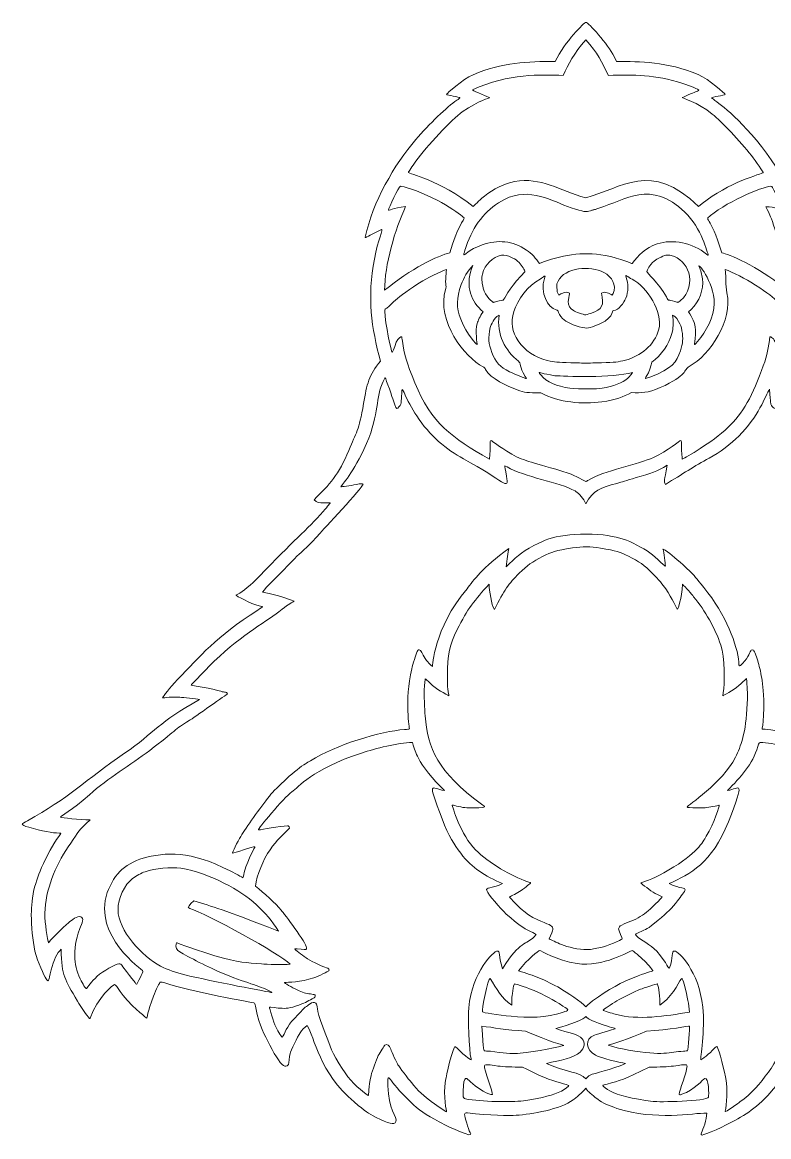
# Model space of a CAD drawing. Header units: inches. Extents: x -38.8 to 53.1, y -11.6 to 14.8.
# Drawn here: x 29.23 to 36.41, y -11.57 to -0.86 of the extents above; entities that cross this region are included whole.
import ezdxf

# ---------------------------------------------------------------- set-up
doc = ezdxf.new("R2010")
doc.units = ezdxf.units.IN
doc.header["$MEASUREMENT"] = 0
doc.layers.add('Sloth', color=7, linetype='Continuous', lineweight=0)

msp = doc.modelspace()

# ---------------------------------------------------------------- linework, layer by layer
at = {"layer": 'Sloth'}
for points, knots in [([(40.013, -8.531), (39.586, -8.297), (39.491, -8.163), (39.098, -7.894), (38.786, -7.681), (38.778, -7.605), (38.392, -7.385), (38.363, -7.369), (38.362, -7.368), (38.372, -7.366), (38.386, -7.362), (38.459, -7.354), (38.535, -7.348), (38.675, -7.337), (38.72, -7.36), (38.72, -7.354), (38.72, -7.351), (38.653, -7.26), (38.609, -7.215), (38.364, -6.96), (38.274, -6.841), (37.948, -6.608), (37.742, -6.46), (37.737, -6.479), (37.787, -6.468), (37.87, -6.451), (38.013, -6.37), (38.013, -6.364), (38.013, -6.362), (38.007, -6.359), (38.001, -6.357), (37.914, -6.326), (37.761, -6.156), (37.676, -6.066), (37.603, -5.99), (37.303, -5.699), (37.256, -5.65), (37.194, -5.584), (37.106, -5.484), (37.106, -5.478), (37.106, -5.477), (37.132, -5.477), (37.162, -5.477), (37.215, -5.478), (37.219, -5.477), (37.234, -5.47), (37.303, -5.437), (37.193, -5.425), (37.049, -5.205), (36.948, -5.05), (36.939, -4.99), (36.895, -4.897), (36.729, -4.546), (36.834, -4.362), (36.623, -4.114), (36.623, -4.114), (36.654, -3.998), (36.654, -3.998), (36.722, -3.745), (36.735, -3.439), (36.688, -3.168), (36.674, -3.089), (36.645, -2.975), (36.607, -2.852), (36.604, -2.84), (36.741, -2.913), (36.752, -2.92), (36.774, -2.933), (36.77, -2.935), (36.761, -2.887), (36.725, -2.695), (36.563, -2.317), (36.288, -1.99), (36.037, -1.691), (35.858, -1.591), (35.858, -1.582), (35.858, -1.576), (35.982, -1.559), (35.988, -1.55), (35.99, -1.547), (35.836, -1.404), (35.728, -1.359), (35.427, -1.233), (35.168, -1.235), (34.944, -1.232), (34.944, -1.232), (34.92, -1.185), (34.92, -1.185), (34.862, -1.069), (34.672, -0.857), (34.648, -0.857), (34.636, -0.857), (34.445, -1.042), (34.353, -1.233), (34.093, -1.233), (33.841, -1.243), (33.565, -1.361), (33.461, -1.405), (33.31, -1.543), (33.31, -1.549), (33.31, -1.558), (33.438, -1.576), (33.438, -1.582), (33.438, -1.584), (33.425, -1.595), (33.408, -1.606), (33.315, -1.668), (33.141, -1.835), (33.013, -1.985), (32.805, -2.228), (32.6, -2.582), (32.528, -2.924), (32.527, -2.928), (32.535, -2.925), (32.558, -2.913), (32.603, -2.888), (32.672, -2.856), (32.684, -2.849), (32.702, -2.84), (32.651, -2.947), (32.615, -3.135), (32.544, -3.501), (32.588, -3.796), (32.673, -4.114), (32.562, -4.249), (32.543, -4.336), (32.511, -4.523), (32.466, -4.791), (32.441, -4.798), (32.369, -4.973), (32.274, -5.206), (32.184, -5.303), (32.036, -5.447), (32.065, -5.479), (32.081, -5.478), (32.136, -5.477), (32.165, -5.477), (32.19, -5.477), (32.19, -5.478), (32.19, -5.482), (32.17, -5.505), (32.123, -5.56), (31.968, -5.737), (31.83, -5.846), (31.51, -6.183), (31.428, -6.269), (31.35, -6.333), (31.301, -6.355), (31.291, -6.359), (31.283, -6.364), (31.283, -6.364), (31.283, -6.37), (31.427, -6.45), (31.506, -6.468), (31.525, -6.472), (31.54, -6.476), (31.539, -6.477), (31.539, -6.477), (31.519, -6.492), (31.494, -6.508), (31.087, -6.773), (30.942, -6.948), (30.723, -7.177), (30.644, -7.259), (30.588, -7.336), (30.579, -7.352), (30.573, -7.361), (30.632, -7.339), (30.744, -7.347), (30.774, -7.349), (30.901, -7.359), (30.935, -7.369), (30.534, -7.589), (30.511, -7.681), (30.213, -7.885), (29.834, -8.144), (29.671, -8.322), (29.279, -8.534), (29.252, -8.549), (29.23, -8.562), (29.23, -8.565), (29.23, -8.575), (29.248, -8.585), (29.292, -8.597), (29.421, -8.634), (29.522, -8.653), (29.583, -8.653), (29.63, -8.653), (29.574, -8.655), (29.455, -8.898), (29.386, -9.037), (29.384, -9.068), (29.347, -9.173), (29.338, -9.199), (29.319, -9.341), (29.317, -9.402), (29.314, -9.492), (29.325, -9.644), (29.343, -9.746), (29.362, -9.853), (29.42, -9.984), (29.45, -10.039), (29.474, -10.082), (29.48, -10.097), (29.499, -10.005), (29.519, -9.909), (29.554, -9.822), (29.586, -9.787), (29.586, -9.787), (29.602, -9.768), (29.602, -9.768), (29.61, -10.04), (29.636, -10.05), (29.762, -10.27), (29.795, -10.327), (29.828, -10.376), (29.865, -10.423), (29.877, -10.437), (29.88, -10.439), (29.882, -10.434), (29.951, -10.233), (30.106, -10.11), (30.117, -10.11), (30.146, -10.11), (30.151, -10.2), (30.36, -10.377), (30.396, -10.408), (30.423, -10.433), (30.426, -10.433), (30.432, -10.433), (30.431, -10.376), (30.492, -10.222), (30.516, -10.16), (30.551, -10.087), (30.557, -10.086), (30.571, -10.084), (30.577, -10.086), (30.601, -10.094), (30.833, -10.178), (31.455, -10.281), (31.464, -10.289), (31.465, -10.291), (31.47, -10.31), (31.474, -10.333), (31.512, -10.524), (31.556, -10.581), (31.611, -10.694), (31.667, -10.807), (31.725, -10.89), (31.754, -10.895), (31.769, -10.898), (31.784, -10.89), (31.789, -10.878), (31.794, -10.864), (31.798, -10.805), (31.805, -10.774), (31.81, -10.75), (31.879, -10.607), (31.901, -10.573), (31.917, -10.549), (31.94, -10.524), (31.97, -10.503), (32.037, -10.613), (32.088, -10.962), (32.421, -11.239), (32.536, -11.335), (32.547, -11.343), (32.633, -11.388), (32.751, -11.449), (32.807, -11.461), (32.822, -11.428), (32.841, -11.389), (32.746, -11.306), (32.745, -11.082), (32.744, -10.926), (32.737, -11.028), (32.962, -11.238), (33.043, -11.315), (33.107, -11.359), (33.239, -11.43), (33.261, -11.442), (33.522, -11.573), (33.539, -11.552), (33.543, -11.548), (33.542, -11.544), (33.535, -11.531), (33.519, -11.498), (33.483, -11.381), (33.483, -11.36), (33.483, -11.346), (33.49, -11.342), (33.511, -11.344), (33.72, -11.368), (33.914, -11.371), (33.98, -11.367), (34.126, -11.357), (34.406, -11.308), (34.526, -11.219), (34.549, -11.202), (34.62, -11.145), (34.648, -11.107), (34.655, -11.116), (34.666, -11.128), (34.666, -11.13), (34.666, -11.133), (34.74, -11.196), (34.766, -11.216), (34.806, -11.246), (34.868, -11.274), (34.948, -11.3), (35.325, -11.42), (35.678, -11.345), (35.811, -11.345), (35.81, -11.407), (35.776, -11.504), (35.761, -11.534), (35.753, -11.55), (35.755, -11.557), (35.767, -11.557), (35.789, -11.557), (35.996, -11.465), (36.08, -11.418), (36.236, -11.331), (36.339, -11.26), (36.513, -11.042), (36.535, -11.014), (36.545, -11.004), (36.548, -11.007), (36.553, -11.012), (36.554, -11.103), (36.55, -11.144), (36.529, -11.338), (36.448, -11.403), (36.481, -11.436), (36.511, -11.466), (36.61, -11.414), (36.648, -11.395), (36.731, -11.354), (36.773, -11.325), (36.865, -11.249), (36.996, -11.139), (37.05, -11.075), (37.138, -10.928), (37.193, -10.837), (37.216, -10.788), (37.252, -10.686), (37.301, -10.551), (37.323, -10.501), (37.331, -10.505), (37.388, -10.539), (37.429, -10.633), (37.461, -10.7), (37.491, -10.762), (37.494, -10.772), (37.501, -10.836), (37.505, -10.87), (37.507, -10.878), (37.513, -10.885), (37.53, -10.903), (37.552, -10.898), (37.577, -10.871), (37.606, -10.839), (37.645, -10.775), (37.686, -10.693), (37.769, -10.528), (37.792, -10.493), (37.831, -10.288), (37.878, -10.278), (38.379, -10.184), (38.556, -10.138), (38.723, -10.094), (38.729, -10.067), (38.748, -10.097), (38.76, -10.116), (38.802, -10.213), (38.821, -10.263), (38.876, -10.415), (38.862, -10.433), (38.87, -10.433), (38.873, -10.433), (39.05, -10.292), (39.14, -10.158), (39.155, -10.134), (39.171, -10.114), (39.174, -10.112), (39.182, -10.107), (39.189, -10.112), (39.225, -10.145), (39.385, -10.291), (39.412, -10.446), (39.42, -10.437), (39.456, -10.393), (39.487, -10.349), (39.514, -10.305), (39.658, -10.062), (39.693, -10.024), (39.693, -9.768), (39.693, -9.768), (39.709, -9.785), (39.709, -9.785), (39.743, -9.821), (39.777, -9.907), (39.798, -10.008), (39.81, -10.067), (39.812, -10.064), (39.825, -10.077), (39.88, -9.978), (39.933, -9.859), (39.951, -9.761), (39.978, -9.613), (39.987, -9.409), (39.972, -9.302), (39.963, -9.244), (39.958, -9.193), (39.951, -9.175), (39.941, -9.148), (39.908, -9.045), (39.885, -8.99), (39.803, -8.791), (39.696, -8.662), (39.696, -8.655), (39.696, -8.655), (39.714, -8.653), (39.735, -8.652), (39.801, -8.648), (39.884, -8.631), (39.991, -8.601), (40.054, -8.583), (40.059, -8.581), (40.065, -8.57), (40.069, -8.562), (40.069, -8.562), (40.013, -8.531)], [0, 0, 0, 0, 1, 1, 1, 2, 2, 2, 3, 3, 3, 4, 4, 4, 5, 5, 5, 6, 6, 6, 7, 7, 7, 8, 8, 8, 9, 9, 9, 10, 10, 10, 11, 11, 11, 12, 12, 12, 13, 13, 13, 14, 14, 14, 15, 15, 15, 16, 16, 16, 17, 17, 17, 18, 18, 18, 19, 19, 19, 20, 20, 20, 21, 21, 21, 22, 22, 22, 23, 23, 23, 24, 24, 24, 25, 25, 25, 26, 26, 26, 27, 27, 27, 28, 28, 28, 29, 29, 29, 30, 30, 30, 31, 31, 31, 32, 32, 32, 33, 33, 33, 34, 34, 34, 35, 35, 35, 36, 36, 36, 37, 37, 37, 38, 38, 38, 39, 39, 39, 40, 40, 40, 41, 41, 41, 42, 42, 42, 43, 43, 43, 44, 44, 44, 45, 45, 45, 46, 46, 46, 47, 47, 47, 48, 48, 48, 49, 49, 49, 50, 50, 50, 51, 51, 51, 52, 52, 52, 53, 53, 53, 54, 54, 54, 55, 55, 55, 56, 56, 56, 57, 57, 57, 58, 58, 58, 59, 59, 59, 60, 60, 60, 61, 61, 61, 62, 62, 62, 63, 63, 63, 64, 64, 64, 65, 65, 65, 66, 66, 66, 67, 67, 67, 68, 68, 68, 69, 69, 69, 70, 70, 70, 71, 71, 71, 72, 72, 72, 73, 73, 73, 74, 74, 74, 75, 75, 75, 76, 76, 76, 77, 77, 77, 78, 78, 78, 79, 79, 79, 80, 80, 80, 81, 81, 81, 82, 82, 82, 83, 83, 83, 84, 84, 84, 85, 85, 85, 86, 86, 86, 87, 87, 87, 88, 88, 88, 89, 89, 89, 90, 90, 90, 91, 91, 91, 92, 92, 92, 93, 93, 93, 94, 94, 94, 95, 95, 95, 96, 96, 96, 97, 97, 97, 98, 98, 98, 99, 99, 99, 100, 100, 100, 101, 101, 101, 102, 102, 102, 103, 103, 103, 104, 104, 104, 105, 105, 105, 106, 106, 106, 107, 107, 107, 108, 108, 108, 109, 109, 109, 110, 110, 110, 111, 111, 111, 112, 112, 112, 113, 113, 113, 114, 114, 114, 115, 115, 115, 116, 116, 116, 117, 117, 117, 118, 118, 118, 119, 119, 119, 120, 120, 120, 121, 121, 121, 122, 122, 122, 123, 123, 123, 124, 124, 124, 125, 125, 125, 126, 126, 126, 127, 127, 127, 128, 128, 128, 129, 129, 129, 130, 130, 130, 131, 131, 131, 132, 132, 132, 133, 133, 133, 134, 134, 134, 135, 135, 135, 136, 136, 136, 137, 137, 137, 138, 138, 138, 139, 139, 139, 140, 140, 140, 141, 141, 141, 142, 142, 142, 143, 143, 143, 144, 144, 144, 144]), ([(33.014, -2.193), (33.117, -2.049), (33.361, -1.789), (33.46, -1.719), (33.626, -1.602), (33.727, -1.586), (33.722, -1.581), (33.715, -1.574), (33.58, -1.524), (33.558, -1.507), (33.909, -1.342), (34.215, -1.363), (34.431, -1.367), (34.483, -1.263), (34.53, -1.153), (34.649, -1.025), (34.761, -1.151), (34.802, -1.238), (34.865, -1.367), (35.114, -1.363), (35.308, -1.355), (35.58, -1.444), (35.657, -1.469), (35.736, -1.502), (35.736, -1.51), (35.736, -1.512), (35.713, -1.523), (35.696, -1.528), (35.689, -1.53), (35.576, -1.579), (35.574, -1.581), (35.571, -1.583), (35.721, -1.624), (35.864, -1.739), (35.954, -1.812), (36.132, -2.001), (36.24, -2.137), (36.286, -2.195), (36.358, -2.3), (36.354, -2.303), (36.343, -2.312), (36.014, -2.399), (35.768, -2.599), (35.768, -2.599), (35.732, -2.629), (35.732, -2.629), (35.276, -2.176), (34.991, -2.457), (34.647, -2.544), (34.388, -2.474), (34.225, -2.342), (33.961, -2.388), (33.873, -2.404), (33.756, -2.46), (33.673, -2.527), (33.643, -2.551), (33.592, -2.602), (33.565, -2.629), (33.249, -2.371), (32.938, -2.314), (32.942, -2.299), (32.943, -2.295), (32.978, -2.244), (33.014, -2.193)], [0, 0, 0, 0, 1, 1, 1, 2, 2, 2, 3, 3, 3, 4, 4, 4, 5, 5, 5, 6, 6, 6, 7, 7, 7, 8, 8, 8, 9, 9, 9, 10, 10, 10, 11, 11, 11, 12, 12, 12, 13, 13, 13, 14, 14, 14, 15, 15, 15, 16, 16, 16, 17, 17, 17, 18, 18, 18, 19, 19, 19, 20, 20, 20, 21, 21, 21, 21]), ([(32.75, -2.66), (32.75, -2.649), (32.851, -2.433), (32.865, -2.433), (32.88, -2.433), (32.919, -2.443), (32.963, -2.458), (33.268, -2.562), (33.48, -2.732), (33.48, -2.741), (33.48, -2.751), (33.411, -2.828), (33.341, -3.074), (33.232, -3.097), (32.96, -3.228), (32.713, -3.434), (32.713, -3.195), (32.814, -2.843), (32.916, -2.629), (32.788, -2.639), (32.75, -2.674), (32.75, -2.66)], [0, 0, 0, 0, 1, 1, 1, 2, 2, 2, 3, 3, 3, 4, 4, 4, 5, 5, 5, 6, 6, 6, 7, 7, 7, 7]), ([(35.809, -3.086), (35.676, -2.977), (35.482, -2.937), (35.334, -2.988), (35.219, -3.027), (35.154, -3.095), (35.094, -3.176), (35.092, -3.179), (34.994, -3.128), (34.833, -3.098), (34.614, -3.058), (34.405, -3.095), (34.203, -3.176), (34.17, -3.131), (34.128, -3.08), (34.079, -3.047), (33.943, -2.956), (33.803, -2.945), (33.651, -2.997), (33.519, -3.042), (33.477, -3.103), (33.474, -3.093), (33.472, -3.089), (33.494, -3.019), (33.512, -2.974), (33.586, -2.782), (33.707, -2.639), (33.866, -2.56), (34.116, -2.434), (34.323, -2.58), (34.508, -2.64), (34.63, -2.68), (34.65, -2.683), (34.693, -2.668), (34.732, -2.656), (34.711, -2.666), (34.775, -2.645), (35.028, -2.563), (35.273, -2.369), (35.599, -2.681), (35.762, -2.837), (35.817, -3.073), (35.826, -3.096), (35.827, -3.099), (35.819, -3.094), (35.809, -3.086)], [0, 0, 0, 0, 1, 1, 1, 2, 2, 2, 3, 3, 3, 4, 4, 4, 5, 5, 5, 6, 6, 6, 7, 7, 7, 8, 8, 8, 9, 9, 9, 10, 10, 10, 11, 11, 11, 12, 12, 12, 13, 13, 13, 14, 14, 14, 15, 15, 15, 15]), ([(36.437, -2.434), (36.442, -2.436), (36.557, -2.657), (36.545, -2.662), (36.536, -2.665), (36.462, -2.63), (36.38, -2.63), (36.421, -2.713), (36.417, -2.701), (36.454, -2.808), (36.518, -2.997), (36.561, -3.144), (36.578, -3.343), (36.582, -3.385), (36.583, -3.405), (36.581, -3.432), (36.377, -3.25), (36.042, -3.087), (35.971, -3.078), (35.963, -3.076), (35.955, -3.074), (35.955, -3.072), (35.845, -2.692), (35.78, -2.771), (35.847, -2.715), (36.026, -2.568), (36.396, -2.418), (36.437, -2.434)], [0, 0, 0, 0, 1, 1, 1, 2, 2, 2, 3, 3, 3, 4, 4, 4, 5, 5, 5, 6, 6, 6, 7, 7, 7, 8, 8, 8, 9, 9, 9, 9]), ([(33.662, -3.412), (33.647, -3.347), (33.645, -3.317), (33.655, -3.278), (33.678, -3.185), (33.751, -3.113), (33.838, -3.097), (33.868, -3.091), (33.891, -3.097), (33.94, -3.121), (33.976, -3.138), (33.984, -3.144), (34.006, -3.166), (34.035, -3.195), (34.064, -3.243), (34.061, -3.255), (34.06, -3.259), (34.043, -3.278), (34.023, -3.298), (33.905, -3.421), (33.865, -3.521), (33.855, -3.527), (33.848, -3.532), (33.831, -3.527), (33.79, -3.541), (33.776, -3.546), (33.763, -3.55), (33.761, -3.55), (33.752, -3.55), (33.681, -3.492), (33.662, -3.412)], [0, 0, 0, 0, 1, 1, 1, 2, 2, 2, 3, 3, 3, 4, 4, 4, 5, 5, 5, 6, 6, 6, 7, 7, 7, 8, 8, 8, 9, 9, 9, 10, 10, 10, 10]), ([(35.56, -3.533), (35.549, -3.542), (35.537, -3.55), (35.534, -3.55), (35.531, -3.549), (35.518, -3.546), (35.505, -3.541), (35.434, -3.516), (35.451, -3.549), (35.423, -3.498), (35.342, -3.35), (35.236, -3.272), (35.236, -3.252), (35.236, -3.237), (35.266, -3.19), (35.291, -3.165), (35.31, -3.147), (35.322, -3.138), (35.35, -3.124), (35.412, -3.093), (35.431, -3.089), (35.47, -3.1), (35.551, -3.12), (35.613, -3.182), (35.639, -3.267), (35.663, -3.345), (35.638, -3.468), (35.56, -3.533)], [0, 0, 0, 0, 1, 1, 1, 2, 2, 2, 3, 3, 3, 4, 4, 4, 5, 5, 5, 6, 6, 6, 7, 7, 7, 8, 8, 8, 9, 9, 9, 9]), ([(33.563, -3.195), (33.488, -3.365), (33.532, -3.52), (33.638, -3.62), (33.638, -3.62), (33.66, -3.64), (33.66, -3.64), (33.63, -3.686), (33.613, -3.724), (33.604, -3.752), (33.583, -3.823), (33.605, -3.952), (33.602, -3.955), (33.601, -3.957), (33.505, -3.863), (33.445, -3.712), (33.401, -3.601), (33.403, -3.509), (33.451, -3.377), (33.473, -3.317), (33.512, -3.245), (33.563, -3.195)], [0, 0, 0, 0, 1, 1, 1, 2, 2, 2, 3, 3, 3, 4, 4, 4, 5, 5, 5, 6, 6, 6, 7, 7, 7, 7]), ([(34.693, -3.656), (34.671, -3.664), (34.648, -3.67), (34.643, -3.67), (34.631, -3.669), (34.547, -3.64), (34.529, -3.629), (34.497, -3.61), (34.48, -3.579), (34.48, -3.541), (34.48, -3.526), (34.487, -3.482), (34.491, -3.467), (34.494, -3.459), (34.48, -3.453), (34.458, -3.453), (34.432, -3.453), (34.421, -3.464), (34.389, -3.479), (34.388, -3.48), (34.384, -3.472), (34.379, -3.462), (34.37, -3.442), (34.371, -3.426), (34.369, -3.373), (34.369, -3.373), (34.381, -3.347), (34.381, -3.347), (34.448, -3.212), (34.69, -3.195), (34.823, -3.263), (34.899, -3.303), (34.947, -3.382), (34.91, -3.465), (34.91, -3.465), (34.903, -3.48), (34.903, -3.48), (34.871, -3.463), (34.841, -3.441), (34.798, -3.46), (34.823, -3.578), (34.815, -3.616), (34.693, -3.656)], [0, 0, 0, 0, 1, 1, 1, 2, 2, 2, 3, 3, 3, 4, 4, 4, 5, 5, 5, 6, 6, 6, 7, 7, 7, 8, 8, 8, 9, 9, 9, 10, 10, 10, 11, 11, 11, 12, 12, 12, 13, 13, 13, 14, 14, 14, 14]), ([(35.702, -3.814), (35.698, -3.742), (35.673, -3.697), (35.637, -3.641), (35.637, -3.641), (35.661, -3.618), (35.661, -3.618), (35.742, -3.538), (35.782, -3.431), (35.77, -3.322), (35.766, -3.286), (35.752, -3.234), (35.739, -3.209), (35.709, -3.149), (35.883, -3.343), (35.883, -3.562), (35.883, -3.688), (35.805, -3.829), (35.722, -3.926), (35.665, -3.992), (35.709, -3.949), (35.702, -3.814)], [0, 0, 0, 0, 1, 1, 1, 2, 2, 2, 3, 3, 3, 4, 4, 4, 5, 5, 5, 6, 6, 6, 7, 7, 7, 7]), ([(35.559, -4.877), (35.554, -4.877), (35.437, -4.978), (35.298, -5.042), (35.166, -5.102), (34.811, -5.173), (34.674, -5.258), (34.661, -5.267), (34.649, -5.273), (34.648, -5.273), (34.646, -5.273), (34.546, -5.213), (34.48, -5.192), (34.126, -5.08), (34.069, -5.084), (33.936, -5.009), (33.663, -4.855), (33.749, -4.802), (33.721, -5.057), (33.363, -4.856), (33.161, -4.707), (33.005, -4.325), (32.925, -4.128), (32.899, -4.043), (32.885, -3.923), (32.882, -3.901), (32.879, -3.881), (32.878, -3.88), (32.875, -3.877), (32.841, -3.892), (32.826, -3.933), (32.803, -3.996), (32.788, -4.033), (32.786, -4.031), (32.779, -4.024), (32.717, -3.755), (32.716, -3.632), (32.716, -3.614), (32.717, -3.613), (32.728, -3.608), (32.764, -3.593), (32.812, -3.503), (33.081, -3.344), (33.154, -3.302), (33.303, -3.229), (33.308, -3.234), (33.31, -3.235), (33.294, -3.356), (33.303, -3.388), (33.306, -3.399), (33.305, -3.406), (33.301, -3.418), (33.207, -3.736), (33.487, -4.08), (33.66, -4.169), (33.674, -4.175), (33.678, -4.18), (33.685, -4.196), (33.725, -4.282), (33.9, -4.357), (33.987, -4.39), (34.066, -4.42), (34.083, -4.418), (34.215, -4.419), (34.394, -4.515), (34.615, -4.53), (34.803, -4.506), (34.94, -4.489), (35.004, -4.46), (35.088, -4.417), (35.19, -4.421), (35.238, -4.423), (35.363, -4.369), (35.635, -4.251), (35.587, -4.196), (35.641, -4.166), (35.847, -4.053), (36.062, -3.725), (36.005, -3.458), (35.987, -3.379), (36, -3.3), (35.99, -3.252), (35.989, -3.242), (35.988, -3.234), (35.988, -3.234), (35.994, -3.228), (36.158, -3.31), (36.236, -3.356), (36.491, -3.509), (36.517, -3.585), (36.581, -3.613), (36.567, -3.846), (36.514, -4.037), (36.508, -4.029), (36.498, -4.015), (36.472, -3.924), (36.452, -3.901), (36.443, -3.89), (36.427, -3.88), (36.42, -3.88), (36.419, -3.88), (36.416, -3.896), (36.413, -3.916), (36.401, -4.018), (36.385, -4.08), (36.339, -4.205), (36.234, -4.488), (36.137, -4.647), (35.987, -4.778), (35.812, -4.931), (35.581, -5.057), (35.575, -5.057), (35.573, -5.057), (35.569, -4.971), (35.569, -4.938), (35.57, -4.901), (35.566, -4.877), (35.559, -4.877)], [0, 0, 0, 0, 1, 1, 1, 2, 2, 2, 3, 3, 3, 4, 4, 4, 5, 5, 5, 6, 6, 6, 7, 7, 7, 8, 8, 8, 9, 9, 9, 10, 10, 10, 11, 11, 11, 12, 12, 12, 13, 13, 13, 14, 14, 14, 15, 15, 15, 16, 16, 16, 17, 17, 17, 18, 18, 18, 19, 19, 19, 20, 20, 20, 21, 21, 21, 22, 22, 22, 23, 23, 23, 24, 24, 24, 25, 25, 25, 26, 26, 26, 27, 27, 27, 28, 28, 28, 29, 29, 29, 30, 30, 30, 31, 31, 31, 32, 32, 32, 33, 33, 33, 34, 34, 34, 35, 35, 35, 36, 36, 36, 37, 37, 37, 38, 38, 38, 39, 39, 39, 39]), ([(35.03, -4.105), (34.957, -4.124), (34.929, -4.127), (34.8, -4.13), (34.706, -4.132), (34.663, -4.134), (34.644, -4.135), (34.635, -4.134), (34.601, -4.132), (34.504, -4.13), (34.373, -4.127), (34.354, -4.125), (34.278, -4.108), (34.165, -4.082), (34.057, -4.011), (33.998, -3.921), (33.937, -3.831), (33.925, -3.746), (33.957, -3.639), (33.989, -3.53), (34.097, -3.382), (34.208, -3.326), (34.245, -3.307), (34.267, -3.275), (34.251, -3.319), (34.204, -3.455), (34.284, -3.602), (34.362, -3.623), (34.38, -3.628), (34.38, -3.629), (34.386, -3.646), (34.395, -3.671), (34.418, -3.701), (34.441, -3.719), (34.474, -3.743), (34.573, -3.792), (34.638, -3.796), (34.67, -3.797), (34.673, -3.797), (34.713, -3.784), (34.933, -3.712), (34.891, -3.627), (34.916, -3.627), (34.963, -3.627), (35.016, -3.552), (35.033, -3.51), (35.058, -3.452), (35.059, -3.364), (35.036, -3.311), (35.019, -3.27), (35.052, -3.307), (35.093, -3.328), (35.237, -3.401), (35.392, -3.643), (35.35, -3.809), (35.312, -3.961), (35.169, -4.07), (35.03, -4.105)], [0, 0, 0, 0, 1, 1, 1, 2, 2, 2, 3, 3, 3, 4, 4, 4, 5, 5, 5, 6, 6, 6, 7, 7, 7, 8, 8, 8, 9, 9, 9, 10, 10, 10, 11, 11, 11, 12, 12, 12, 13, 13, 13, 14, 14, 14, 15, 15, 15, 16, 16, 16, 17, 17, 17, 18, 18, 18, 19, 19, 19, 19]), ([(33.73, -3.792), (33.734, -3.769), (33.774, -3.693), (33.804, -3.678), (33.804, -3.678), (33.814, -3.673), (33.814, -3.673), (33.788, -3.856), (33.876, -4.017), (34.001, -4.116), (34.023, -4.133), (34.008, -4.166), (34.066, -4.262), (34.074, -4.273), (34.078, -4.283), (34.077, -4.283), (34.064, -4.282), (33.978, -4.247), (33.916, -4.217), (33.822, -4.172), (33.779, -4.125), (33.745, -4.032), (33.712, -3.944), (33.709, -3.894), (33.73, -3.792)], [0, 0, 0, 0, 1, 1, 1, 2, 2, 2, 3, 3, 3, 4, 4, 4, 5, 5, 5, 6, 6, 6, 7, 7, 7, 8, 8, 8, 8]), ([(35.278, -4.152), (35.278, -4.152), (35.284, -4.126), (35.284, -4.126), (35.284, -4.126), (35.314, -4.1), (35.314, -4.1), (35.405, -4.023), (35.467, -3.907), (35.484, -3.814), (35.487, -3.793), (35.491, -3.727), (35.483, -3.673), (35.496, -3.68), (35.514, -3.688), (35.541, -3.734), (35.562, -3.77), (35.565, -3.778), (35.573, -3.824), (35.586, -3.894), (35.582, -3.944), (35.558, -4.015), (35.521, -4.128), (35.48, -4.185), (35.273, -4.265), (35.167, -4.306), (35.25, -4.274), (35.278, -4.152)], [0, 0, 0, 0, 1, 1, 1, 2, 2, 2, 3, 3, 3, 4, 4, 4, 5, 5, 5, 6, 6, 6, 7, 7, 7, 8, 8, 8, 9, 9, 9, 9]), ([(39.728, -8.962), (39.87, -9.252), (39.869, -9.457), (39.816, -9.707), (39.77, -9.652), (39.662, -9.547), (39.634, -9.525), (39.552, -9.457), (39.515, -9.441), (39.493, -9.465), (39.457, -9.503), (39.574, -9.62), (39.562, -9.856), (39.553, -10.018), (39.457, -10.15), (39.453, -10.15), (39.446, -10.149), (39.404, -10.071), (39.311, -10.003), (39.245, -9.954), (39.163, -9.91), (39.137, -9.91), (39.122, -9.91), (39.116, -9.915), (39.093, -9.947), (38.991, -10.084), (38.984, -10.089), (38.967, -10.108), (38.913, -9.998), (38.905, -9.983), (38.91, -9.978), (38.919, -9.97), (39.102, -9.838), (39.214, -9.63), (39.247, -9.569), (39.275, -9.469), (39.279, -9.405), (39.282, -9.332), (39.261, -9.239), (39.222, -9.162), (39.152, -9.022), (39.055, -8.912), (38.781, -8.867), (38.676, -8.849), (38.58, -8.85), (38.476, -8.87), (38.208, -8.922), (37.953, -9.085), (37.946, -9.081), (37.945, -9.081), (37.943, -9.075), (37.942, -9.068), (37.912, -8.913), (37.824, -8.791), (37.831, -8.784), (37.837, -8.778), (38.043, -8.847), (38.045, -8.847), (38.052, -8.847), (37.991, -8.723), (37.959, -8.673), (37.894, -8.57), (37.782, -8.413), (37.691, -8.298), (37.64, -8.233), (37.521, -8.12), (37.426, -8.046), (37.189, -7.86), (36.868, -7.75), (36.576, -7.686), (36.399, -7.648), (36.348, -7.657), (36.344, -7.652), (36.343, -7.651), (36.383, -7.457), (36.343, -7.185), (36.335, -7.129), (36.319, -7.057), (36.306, -7.013), (36.295, -6.974), (36.267, -6.9), (36.262, -6.894), (36.258, -6.889), (36.242, -6.889), (36.237, -6.894), (36.229, -6.904), (36.216, -6.959), (36.155, -7.021), (36.121, -7.056), (36.122, -7.056), (36.119, -7.008), (36.108, -6.854), (35.998, -6.55), (35.783, -6.293), (35.7, -6.193), (35.711, -6.193), (35.617, -6.105), (35.526, -6.02), (35.47, -5.974), (35.41, -5.933), (35.39, -5.92), (35.389, -5.92), (35.391, -5.927), (35.397, -5.953), (35.413, -6.062), (35.413, -6.082), (35.413, -6.092), (35.411, -6.09), (35.367, -6.047), (35.298, -5.978), (35.238, -5.935), (35.14, -5.884), (35.04, -5.832), (34.982, -5.813), (34.857, -5.792), (34.753, -5.774), (34.553, -5.774), (34.451, -5.79), (34.32, -5.81), (34.258, -5.83), (34.15, -5.888), (34.019, -5.957), (33.969, -6.007), (33.882, -6.093), (33.888, -6.025), (33.901, -5.95), (33.907, -5.918), (33.648, -6.102), (33.571, -6.224), (33.506, -6.303), (33.18, -6.693), (33.178, -7.05), (33.173, -7.05), (33.169, -7.05), (33.113, -6.991), (33.103, -6.975), (33.074, -6.932), (33.065, -6.892), (33.047, -6.89), (33.037, -6.889), (33.036, -6.89), (33.028, -6.907), (33.012, -6.944), (32.987, -7.023), (32.975, -7.074), (32.902, -7.387), (32.954, -7.65), (32.952, -7.652), (32.951, -7.653), (32.93, -7.655), (32.905, -7.657), (32.681, -7.674), (32.243, -7.804), (32, -7.957), (31.986, -7.966), (31.965, -7.979), (31.953, -7.986), (31.866, -8.039), (31.673, -8.212), (31.606, -8.297), (31.516, -8.411), (31.382, -8.6), (31.33, -8.685), (31.301, -8.733), (31.246, -8.847), (31.252, -8.847), (31.257, -8.847), (31.459, -8.778), (31.465, -8.784), (31.472, -8.791), (31.402, -8.883), (31.364, -9.032), (31.358, -9.059), (31.352, -9.082), (31.351, -9.083), (31.351, -9.083), (31.328, -9.071), (31.301, -9.056), (30.902, -8.834), (30.657, -8.83), (30.426, -8.885), (30.338, -8.905), (30.25, -8.949), (30.186, -9.004), (30.136, -9.047), (30.074, -9.146), (30.047, -9.225), (29.904, -9.644), (30.389, -9.971), (30.39, -9.981), (30.39, -9.985), (30.334, -10.103), (30.331, -10.107), (30.327, -10.11), (30.3, -10.075), (30.198, -9.938), (30.178, -9.912), (30.175, -9.91), (30.157, -9.91), (30.128, -9.91), (30.003, -9.983), (29.951, -10.03), (29.892, -10.084), (29.86, -10.132), (29.846, -10.148), (29.841, -10.153), (29.809, -10.103), (29.786, -10.054), (29.75, -9.977), (29.735, -9.916), (29.735, -9.83), (29.735, -9.717), (29.745, -9.671), (29.804, -9.516), (29.815, -9.487), (29.815, -9.479), (29.803, -9.466), (29.776, -9.435), (29.721, -9.479), (29.688, -9.504), (29.657, -9.528), (29.539, -9.638), (29.481, -9.707), (29.461, -9.605), (29.441, -9.495), (29.449, -9.381), (29.465, -9.156), (29.564, -8.933), (29.695, -8.75), (29.772, -8.641), (29.768, -8.627), (29.881, -8.527), (29.787, -8.526), (29.604, -8.505), (29.597, -8.499), (29.594, -8.495), (29.704, -8.435), (29.875, -8.284), (30.058, -8.122), (30.266, -7.999), (30.455, -7.858), (30.704, -7.671), (30.698, -7.652), (30.833, -7.572), (30.877, -7.547), (31.203, -7.314), (31.203, -7.313), (31.203, -7.307), (31.185, -7.297), (31.174, -7.297), (31.145, -7.297), (31.137, -7.28), (30.958, -7.25), (30.861, -7.234), (30.853, -7.232), (30.853, -7.231), (30.853, -7.228), (30.957, -7.119), (31.023, -7.052), (31.307, -6.763), (31.554, -6.636), (31.698, -6.524), (31.785, -6.456), (31.8, -6.449), (31.843, -6.424), (31.74, -6.383), (31.734, -6.38), (31.539, -6.336), (31.593, -6.266), (31.607, -6.264), (31.793, -6.07), (31.956, -5.902), (31.973, -5.908), (32.084, -5.778), (32.111, -5.748), (32.506, -5.327), (32.506, -5.299), (32.506, -5.292), (32.485, -5.293), (32.442, -5.301), (32.382, -5.312), (32.296, -5.324), (32.294, -5.322), (32.289, -5.317), (32.392, -5.224), (32.514, -4.965), (32.662, -4.651), (32.624, -4.499), (32.689, -4.333), (32.701, -4.301), (32.717, -4.273), (32.72, -4.276), (32.723, -4.279), (32.796, -4.485), (32.796, -4.487), (32.826, -4.57), (32.825, -4.57), (32.831, -4.57), (32.84, -4.57), (32.864, -4.543), (32.869, -4.528), (32.876, -4.506), (32.879, -4.39), (32.881, -4.387), (32.883, -4.385), (32.9, -4.414), (32.907, -4.431), (32.926, -4.481), (32.977, -4.574), (33.022, -4.642), (33.145, -4.83), (33.312, -4.968), (33.471, -5.053), (33.865, -5.265), (33.915, -5.375), (33.885, -5.22), (33.874, -5.162), (33.868, -5.124), (33.87, -5.122), (33.871, -5.121), (33.881, -5.125), (33.892, -5.132), (34.049, -5.228), (34.396, -5.279), (34.545, -5.363), (34.563, -5.374), (34.615, -5.42), (34.639, -5.468), (34.639, -5.468), (34.648, -5.486), (34.648, -5.486), (34.719, -5.358), (34.789, -5.334), (34.948, -5.29), (34.999, -5.276), (35.031, -5.264), (35.131, -5.235), (35.275, -5.193), (35.335, -5.177), (35.43, -5.116), (35.403, -5.278), (35.398, -5.262), (35.413, -5.3), (35.578, -5.202), (35.693, -5.122), (35.835, -5.048), (35.934, -4.996), (36.049, -4.904), (36.119, -4.835), (36.305, -4.655), (36.378, -4.442), (36.416, -4.386), (36.425, -4.526), (36.425, -4.525), (36.433, -4.54), (36.441, -4.555), (36.461, -4.571), (36.468, -4.569), (36.477, -4.566), (36.57, -4.283), (36.577, -4.275), (36.578, -4.273), (36.587, -4.287), (36.596, -4.307), (36.656, -4.432), (36.649, -4.616), (36.723, -4.825), (36.832, -5.13), (37.013, -5.323), (37.003, -5.323), (36.993, -5.323), (36.856, -5.302), (36.837, -5.298), (36.813, -5.293), (36.8, -5.292), (36.793, -5.296), (36.771, -5.31), (37.304, -5.879), (37.351, -5.921), (37.422, -5.984), (37.763, -6.327), (37.755, -6.335), (37.752, -6.339), (37.705, -6.35), (37.671, -6.356), (37.595, -6.37), (37.519, -6.397), (37.453, -6.424), (37.494, -6.446), (37.505, -6.45), (37.6, -6.524), (37.832, -6.705), (37.963, -6.717), (38.446, -7.232), (38.122, -7.287), (38.154, -7.297), (38.123, -7.297), (38.107, -7.297), (38.088, -7.311), (38.096, -7.316), (38.111, -7.325), (38.213, -7.397), (38.283, -7.447), (38.525, -7.623), (38.49, -7.575), (38.62, -7.683), (38.806, -7.838), (38.937, -7.928), (39.082, -8.027), (39.349, -8.209), (39.359, -8.238), (39.565, -8.401), (39.643, -8.463), (39.705, -8.496), (39.693, -8.5), (39.675, -8.507), (39.503, -8.527), (39.415, -8.527), (39.471, -8.574), (39.521, -8.625), (39.56, -8.689), (39.598, -8.75), (39.651, -8.805), (39.728, -8.962)], [0, 0, 0, 0, 1, 1, 1, 2, 2, 2, 3, 3, 3, 4, 4, 4, 5, 5, 5, 6, 6, 6, 7, 7, 7, 8, 8, 8, 9, 9, 9, 10, 10, 10, 11, 11, 11, 12, 12, 12, 13, 13, 13, 14, 14, 14, 15, 15, 15, 16, 16, 16, 17, 17, 17, 18, 18, 18, 19, 19, 19, 20, 20, 20, 21, 21, 21, 22, 22, 22, 23, 23, 23, 24, 24, 24, 25, 25, 25, 26, 26, 26, 27, 27, 27, 28, 28, 28, 29, 29, 29, 30, 30, 30, 31, 31, 31, 32, 32, 32, 33, 33, 33, 34, 34, 34, 35, 35, 35, 36, 36, 36, 37, 37, 37, 38, 38, 38, 39, 39, 39, 40, 40, 40, 41, 41, 41, 42, 42, 42, 43, 43, 43, 44, 44, 44, 45, 45, 45, 46, 46, 46, 47, 47, 47, 48, 48, 48, 49, 49, 49, 50, 50, 50, 51, 51, 51, 52, 52, 52, 53, 53, 53, 54, 54, 54, 55, 55, 55, 56, 56, 56, 57, 57, 57, 58, 58, 58, 59, 59, 59, 60, 60, 60, 61, 61, 61, 62, 62, 62, 63, 63, 63, 64, 64, 64, 65, 65, 65, 66, 66, 66, 67, 67, 67, 68, 68, 68, 69, 69, 69, 70, 70, 70, 71, 71, 71, 72, 72, 72, 73, 73, 73, 74, 74, 74, 75, 75, 75, 76, 76, 76, 77, 77, 77, 78, 78, 78, 79, 79, 79, 80, 80, 80, 81, 81, 81, 82, 82, 82, 83, 83, 83, 84, 84, 84, 85, 85, 85, 86, 86, 86, 87, 87, 87, 88, 88, 88, 89, 89, 89, 90, 90, 90, 91, 91, 91, 92, 92, 92, 93, 93, 93, 94, 94, 94, 95, 95, 95, 96, 96, 96, 97, 97, 97, 98, 98, 98, 99, 99, 99, 100, 100, 100, 101, 101, 101, 102, 102, 102, 103, 103, 103, 104, 104, 104, 105, 105, 105, 106, 106, 106, 107, 107, 107, 108, 108, 108, 109, 109, 109, 110, 110, 110, 111, 111, 111, 112, 112, 112, 113, 113, 113, 114, 114, 114, 115, 115, 115, 116, 116, 116, 117, 117, 117, 118, 118, 118, 119, 119, 119, 120, 120, 120, 121, 121, 121, 122, 122, 122, 123, 123, 123, 124, 124, 124, 125, 125, 125, 126, 126, 126, 127, 127, 127, 128, 128, 128, 129, 129, 129, 130, 130, 130, 131, 131, 131, 132, 132, 132, 133, 133, 133, 134, 134, 134, 135, 135, 135, 136, 136, 136, 137, 137, 137, 138, 138, 138, 139, 139, 139, 140, 140, 140, 141, 141, 141, 141]), ([(35.056, -4.233), (35.078, -4.228), (35.098, -4.223), (35.098, -4.223), (35.102, -4.223), (35.067, -4.265), (35.052, -4.279), (35.003, -4.323), (34.913, -4.358), (34.805, -4.375), (34.761, -4.382), (34.589, -4.387), (34.496, -4.375), (34.368, -4.358), (34.269, -4.313), (34.218, -4.25), (34.207, -4.237), (34.199, -4.226), (34.2, -4.225), (34.203, -4.222), (34.224, -4.234), (34.35, -4.255), (34.359, -4.256), (34.851, -4.282), (35.056, -4.233)], [0, 0, 0, 0, 1, 1, 1, 2, 2, 2, 3, 3, 3, 4, 4, 4, 5, 5, 5, 6, 6, 6, 7, 7, 7, 8, 8, 8, 8]), ([(33.326, -7.296), (33.319, -7.264), (33.318, -7.252), (33.318, -7.153), (33.318, -6.926), (33.339, -6.844), (33.412, -6.697), (33.51, -6.496), (33.579, -6.414), (33.718, -6.259), (33.723, -6.327), (33.737, -6.453), (33.77, -6.504), (33.863, -6.313), (33.907, -6.257), (34.008, -6.155), (34.083, -6.08), (34.134, -6.043), (34.233, -5.993), (34.326, -5.947), (34.351, -5.939), (34.521, -5.911), (34.615, -5.896), (34.695, -5.897), (34.788, -5.913), (34.944, -5.94), (34.975, -5.949), (35.058, -5.99), (35.162, -6.041), (35.21, -6.076), (35.29, -6.156), (35.349, -6.216), (35.389, -6.263), (35.417, -6.305), (35.477, -6.395), (35.523, -6.5), (35.528, -6.499), (35.538, -6.496), (35.57, -6.4), (35.577, -6.26), (35.604, -6.284), (35.668, -6.359), (35.685, -6.38), (35.799, -6.519), (35.888, -6.676), (35.946, -6.845), (35.984, -6.953), (35.987, -7.229), (35.97, -7.301), (35.966, -7.318), (35.964, -7.332), (35.965, -7.333), (35.966, -7.334), (35.99, -7.319), (36.024, -7.301), (36.097, -7.261), (36.15, -7.208), (36.192, -7.167), (36.201, -7.25), (36.205, -7.287), (36.2, -7.407), (36.188, -7.701), (36.139, -7.816), (36.086, -7.924), (35.964, -8.172), (35.621, -8.39), (35.622, -8.402), (35.623, -8.408), (35.651, -8.41), (35.723, -8.411), (35.802, -8.411), (35.829, -8.408), (35.891, -8.393), (35.913, -8.388), (35.931, -8.384), (35.932, -8.385), (35.934, -8.387), (35.886, -8.555), (35.805, -8.684), (35.771, -8.74), (35.722, -8.848), (35.447, -9.008), (35.316, -9.084), (35.227, -9.114), (35.176, -9.132), (35.225, -9.171), (35.281, -9.217), (35.338, -9.245), (35.382, -9.267), (35.383, -9.262), (35.383, -9.267), (35.383, -9.273), (35.264, -9.389), (35.233, -9.414), (35.179, -9.456), (35.127, -9.485), (35.056, -9.511), (34.995, -9.535), (34.981, -9.542), (34.971, -9.556), (34.967, -9.563), (34.963, -9.57), (34.963, -9.573), (34.963, -9.587), (35, -9.67), (34.999, -9.671), (34.99, -9.68), (34.847, -9.742), (34.793, -9.753), (34.736, -9.764), (34.709, -9.773), (34.659, -9.774), (34.582, -9.776), (34.473, -9.749), (34.416, -9.725), (34.364, -9.703), (34.316, -9.682), (34.296, -9.67), (34.316, -9.631), (34.33, -9.589), (34.332, -9.579), (34.334, -9.568), (34.324, -9.55), (34.31, -9.541), (34.281, -9.52), (34.172, -9.502), (34.053, -9.405), (34.02, -9.379), (33.916, -9.275), (33.916, -9.269), (33.916, -9.262), (33.965, -9.246), (34.012, -9.215), (34.044, -9.193), (34.109, -9.143), (34.116, -9.136), (34.119, -9.132), (34.113, -9.129), (34.082, -9.119), (33.944, -9.072), (33.71, -8.938), (33.588, -8.815), (33.448, -8.673), (33.36, -8.388), (33.364, -8.384), (33.365, -8.384), (33.383, -8.387), (33.405, -8.393), (33.468, -8.408), (33.498, -8.412), (33.575, -8.411), (33.645, -8.41), (33.673, -8.408), (33.675, -8.401), (33.676, -8.4), (33.662, -8.388), (33.644, -8.375), (33.22, -8.064), (33.131, -7.838), (33.103, -7.525), (33.098, -7.469), (33.093, -7.304), (33.095, -7.275), (33.099, -7.223), (33.104, -7.17), (33.105, -7.17), (33.111, -7.17), (33.181, -7.249), (33.251, -7.288), (33.279, -7.303), (33.329, -7.335), (33.332, -7.332), (33.333, -7.331), (33.33, -7.315), (33.326, -7.296)], [0, 0, 0, 0, 1, 1, 1, 2, 2, 2, 3, 3, 3, 4, 4, 4, 5, 5, 5, 6, 6, 6, 7, 7, 7, 8, 8, 8, 9, 9, 9, 10, 10, 10, 11, 11, 11, 12, 12, 12, 13, 13, 13, 14, 14, 14, 15, 15, 15, 16, 16, 16, 17, 17, 17, 18, 18, 18, 19, 19, 19, 20, 20, 20, 21, 21, 21, 22, 22, 22, 23, 23, 23, 24, 24, 24, 25, 25, 25, 26, 26, 26, 27, 27, 27, 28, 28, 28, 29, 29, 29, 30, 30, 30, 31, 31, 31, 32, 32, 32, 33, 33, 33, 34, 34, 34, 35, 35, 35, 36, 36, 36, 37, 37, 37, 38, 38, 38, 39, 39, 39, 40, 40, 40, 41, 41, 41, 42, 42, 42, 43, 43, 43, 44, 44, 44, 45, 45, 45, 46, 46, 46, 47, 47, 47, 48, 48, 48, 49, 49, 49, 50, 50, 50, 51, 51, 51, 52, 52, 52, 53, 53, 53, 54, 54, 54, 55, 55, 55, 56, 56, 56, 57, 57, 57, 58, 58, 58, 58]), ([(33.3, -11.028), (33.272, -11.196), (33.311, -11.329), (33.309, -11.332), (33.303, -11.337), (33.174, -11.244), (33.173, -11.243), (33.094, -11.187), (33.03, -11.127), (32.971, -11.053), (32.943, -11.02), (32.853, -10.899), (32.842, -10.881), (32.831, -10.863), (32.782, -10.759), (32.772, -10.73), (32.758, -10.692), (32.737, -10.678), (32.717, -10.692), (32.709, -10.698), (32.672, -10.756), (32.653, -10.793), (32.635, -10.83), (32.595, -10.938), (32.583, -10.985), (32.555, -11.095), (32.563, -11.177), (32.557, -11.176), (32.556, -11.176), (32.539, -11.165), (32.521, -11.15), (32.412, -11.068), (32.356, -11.003), (32.277, -10.872), (32.181, -10.711), (32.193, -10.7), (32.119, -10.515), (32.045, -10.332), (32.078, -10.314), (32.051, -10.288), (32.022, -10.258), (31.967, -10.323), (31.956, -10.323), (31.949, -10.323), (31.872, -10.411), (31.844, -10.438), (31.772, -10.51), (31.751, -10.585), (31.73, -10.617), (31.727, -10.621), (31.692, -10.566), (31.667, -10.517), (31.647, -10.476), (31.602, -10.333), (31.608, -10.327), (31.61, -10.325), (31.679, -10.336), (31.728, -10.338), (31.784, -10.341), (31.818, -10.333), (31.925, -10.293), (31.952, -10.282), (32.021, -10.247), (32.037, -10.236), (32.047, -10.229), (32.05, -10.213), (32.042, -10.207), (32.04, -10.206), (32.021, -10.202), (32, -10.2), (31.955, -10.195), (31.926, -10.187), (31.873, -10.161), (31.823, -10.137), (31.743, -10.092), (31.75, -10.091), (31.783, -10.086), (31.906, -10.089), (32.034, -10.044), (32.08, -10.029), (32.17, -9.985), (32.176, -9.977), (32.184, -9.964), (32.177, -9.955), (32.154, -9.948), (32.126, -9.94), (32.022, -9.895), (31.973, -9.863), (31.938, -9.84), (31.865, -9.785), (31.855, -9.774), (31.848, -9.765), (31.843, -9.764), (31.91, -9.77), (31.958, -9.775), (31.963, -9.773), (31.963, -9.755), (31.963, -9.71), (31.748, -9.429), (31.719, -9.393), (31.67, -9.332), (31.552, -9.228), (31.471, -9.163), (31.478, -9.065), (31.563, -8.887), (31.587, -8.851), (31.655, -8.744), (31.709, -8.695), (31.8, -8.605), (31.792, -8.587), (31.791, -8.583), (31.779, -8.583), (31.703, -8.584), (31.535, -8.623), (31.501, -8.623), (31.487, -8.623), (31.742, -8.313), (31.823, -8.257), (31.885, -8.214), (32.01, -8.041), (32.49, -7.884), (32.63, -7.839), (32.836, -7.783), (32.982, -7.783), (33.002, -7.849), (33.01, -7.879), (33.039, -7.933), (33.079, -8.011), (33.175, -8.138), (33.288, -8.244), (33.16, -8.224), (33.121, -8.126), (33.266, -8.515), (33.332, -8.691), (33.381, -8.76), (33.446, -8.847), (33.559, -8.996), (33.676, -9.063), (33.848, -9.139), (33.733, -9.192), (33.684, -9.173), (33.696, -9.205), (33.711, -9.243), (33.822, -9.378), (33.884, -9.432), (34.008, -9.541), (34.039, -9.563), (34.117, -9.6), (34.146, -9.614), (34.17, -9.627), (34.17, -9.629), (34.17, -9.631), (34.163, -9.64), (34.155, -9.648), (34.07, -9.733), (34.024, -9.677), (33.847, -9.957), (33.804, -9.825), (33.827, -9.787), (33.798, -9.787), (33.764, -9.787), (33.557, -9.98), (33.523, -10.333), (33.515, -10.419), (33.524, -10.742), (33.545, -10.825), (33.547, -10.833), (33.547, -10.834), (33.54, -10.83), (33.472, -10.793), (33.404, -10.708), (33.39, -10.706), (33.371, -10.703), (33.303, -11.005), (33.3, -11.028)], [0, 0, 0, 0, 1, 1, 1, 2, 2, 2, 3, 3, 3, 4, 4, 4, 5, 5, 5, 6, 6, 6, 7, 7, 7, 8, 8, 8, 9, 9, 9, 10, 10, 10, 11, 11, 11, 12, 12, 12, 13, 13, 13, 14, 14, 14, 15, 15, 15, 16, 16, 16, 17, 17, 17, 18, 18, 18, 19, 19, 19, 20, 20, 20, 21, 21, 21, 22, 22, 22, 23, 23, 23, 24, 24, 24, 25, 25, 25, 26, 26, 26, 27, 27, 27, 28, 28, 28, 29, 29, 29, 30, 30, 30, 31, 31, 31, 32, 32, 32, 33, 33, 33, 34, 34, 34, 35, 35, 35, 36, 36, 36, 37, 37, 37, 38, 38, 38, 39, 39, 39, 40, 40, 40, 41, 41, 41, 42, 42, 42, 43, 43, 43, 44, 44, 44, 45, 45, 45, 46, 46, 46, 47, 47, 47, 48, 48, 48, 49, 49, 49, 50, 50, 50, 51, 51, 51, 52, 52, 52, 53, 53, 53, 54, 54, 54, 55, 55, 55, 56, 56, 56, 57, 57, 57, 58, 58, 58, 58]), ([(37.666, -10.422), (37.639, -10.51), (37.609, -10.559), (37.568, -10.619), (37.47, -10.428), (37.474, -10.471), (37.406, -10.388), (37.365, -10.337), (37.29, -10.28), (37.265, -10.28), (37.243, -10.28), (37.238, -10.288), (37.231, -10.334), (37.215, -10.442), (37.179, -10.502), (37.135, -10.628), (36.995, -11.025), (36.74, -11.177), (36.739, -11.177), (36.732, -11.177), (36.752, -10.97), (36.617, -10.745), (36.579, -10.682), (36.555, -10.656), (36.523, -10.736), (36.473, -10.862), (36.438, -10.905), (36.404, -10.951), (36.322, -11.062), (36.245, -11.159), (36.129, -11.239), (36.128, -11.24), (35.98, -11.348), (35.987, -11.328), (36.008, -11.274), (36.009, -11.093), (35.998, -11.032), (35.987, -10.959), (35.925, -10.728), (35.912, -10.707), (35.908, -10.701), (35.896, -10.708), (35.88, -10.728), (35.845, -10.771), (35.756, -10.834), (35.754, -10.832), (35.748, -10.826), (35.796, -10.544), (35.773, -10.327), (35.737, -9.982), (35.539, -9.787), (35.5, -9.787), (35.467, -9.787), (35.491, -9.851), (35.453, -9.948), (35.445, -9.969), (35.436, -9.912), (35.33, -9.79), (35.27, -9.721), (35.174, -9.686), (35.136, -9.642), (35.124, -9.629), (35.124, -9.624), (35.134, -9.621), (35.138, -9.62), (35.159, -9.61), (35.181, -9.6), (35.217, -9.583), (35.24, -9.579), (35.345, -9.491), (35.433, -9.417), (35.476, -9.374), (35.531, -9.305), (35.56, -9.268), (35.603, -9.206), (35.603, -9.2), (35.603, -9.171), (35.568, -9.195), (35.449, -9.139), (35.652, -9.046), (35.861, -8.945), (36.019, -8.545), (36.187, -8.118), (36.125, -8.227), (36.011, -8.244), (36.135, -8.117), (36.252, -7.991), (36.303, -7.821), (36.314, -7.784), (36.314, -7.783), (36.324, -7.783), (36.451, -7.783), (36.666, -7.837), (36.811, -7.886), (37.162, -8.003), (37.388, -8.127), (37.689, -8.483), (37.743, -8.547), (37.8, -8.621), (37.797, -8.622), (37.792, -8.624), (37.699, -8.61), (37.661, -8.601), (37.605, -8.589), (37.525, -8.583), (37.467, -8.581), (37.509, -8.615), (37.621, -8.731), (37.636, -8.75), (37.705, -8.836), (37.72, -8.862), (37.764, -8.96), (37.783, -9.001), (37.813, -9.081), (37.82, -9.106), (37.824, -9.122), (37.825, -9.149), (37.826, -9.165), (37.744, -9.226), (37.622, -9.34), (37.59, -9.377), (37.558, -9.415), (37.411, -9.607), (37.346, -9.724), (37.332, -9.751), (37.33, -9.758), (37.338, -9.768), (37.342, -9.774), (37.344, -9.774), (37.393, -9.77), (37.42, -9.767), (37.444, -9.766), (37.445, -9.768), (37.448, -9.77), (37.429, -9.786), (37.378, -9.825), (37.286, -9.894), (37.264, -9.896), (37.181, -9.935), (37.172, -9.939), (37.157, -9.945), (37.148, -9.947), (37.12, -9.953), (37.109, -9.974), (37.128, -9.984), (37.278, -10.068), (37.387, -10.08), (37.551, -10.092), (37.461, -10.145), (37.38, -10.181), (37.358, -10.188), (37.291, -10.209), (37.24, -10.194), (37.251, -10.225), (37.257, -10.242), (37.345, -10.282), (37.361, -10.288), (37.478, -10.334), (37.495, -10.338), (37.559, -10.337), (37.625, -10.336), (37.686, -10.325), (37.688, -10.328), (37.691, -10.33), (37.679, -10.381), (37.666, -10.422)], [0, 0, 0, 0, 1, 1, 1, 2, 2, 2, 3, 3, 3, 4, 4, 4, 5, 5, 5, 6, 6, 6, 7, 7, 7, 8, 8, 8, 9, 9, 9, 10, 10, 10, 11, 11, 11, 12, 12, 12, 13, 13, 13, 14, 14, 14, 15, 15, 15, 16, 16, 16, 17, 17, 17, 18, 18, 18, 19, 19, 19, 20, 20, 20, 21, 21, 21, 22, 22, 22, 23, 23, 23, 24, 24, 24, 25, 25, 25, 26, 26, 26, 27, 27, 27, 28, 28, 28, 29, 29, 29, 30, 30, 30, 31, 31, 31, 32, 32, 32, 33, 33, 33, 34, 34, 34, 35, 35, 35, 36, 36, 36, 37, 37, 37, 38, 38, 38, 39, 39, 39, 40, 40, 40, 41, 41, 41, 42, 42, 42, 43, 43, 43, 44, 44, 44, 45, 45, 45, 46, 46, 46, 47, 47, 47, 48, 48, 48, 49, 49, 49, 50, 50, 50, 51, 51, 51, 52, 52, 52, 53, 53, 53, 54, 54, 54, 55, 55, 55, 55]), ([(30.806, -10.02), (30.706, -9.996), (30.627, -9.968), (30.56, -9.933), (30.382, -9.839), (30.15, -9.589), (30.15, -9.391), (30.15, -9.281), (30.212, -9.148), (30.291, -9.089), (30.327, -9.063), (30.374, -9.037), (30.41, -9.025), (30.506, -8.993), (30.657, -8.978), (30.753, -8.992), (30.89, -9.011), (31.059, -9.078), (31.169, -9.134), (31.425, -9.264), (31.57, -9.404), (31.694, -9.597), (31.154, -9.383), (31.059, -9.364), (30.879, -9.303), (30.833, -9.347), (30.823, -9.368), (30.826, -9.37), (30.827, -9.371), (30.834, -9.374), (30.841, -9.377), (30.992, -9.424), (31.721, -9.822), (31.804, -9.913), (31.745, -9.922), (31.577, -9.916), (31.531, -9.912), (31.383, -9.898), (31.318, -9.902), (31.082, -9.832), (30.797, -9.748), (30.718, -9.703), (30.712, -9.71), (30.705, -9.716), (30.702, -9.759), (30.726, -9.781), (30.752, -9.805), (30.971, -9.921), (31.1, -9.977), (31.341, -10.084), (31.487, -10.113), (31.591, -10.163), (31.62, -10.177), (31.635, -10.186), (31.63, -10.186), (31.616, -10.186), (31.04, -10.075), (30.806, -10.02)], [0, 0, 0, 0, 1, 1, 1, 2, 2, 2, 3, 3, 3, 4, 4, 4, 5, 5, 5, 6, 6, 6, 7, 7, 7, 8, 8, 8, 9, 9, 9, 10, 10, 10, 11, 11, 11, 12, 12, 12, 13, 13, 13, 14, 14, 14, 15, 15, 15, 16, 16, 16, 17, 17, 17, 18, 18, 18, 19, 19, 19, 19]), ([(35.292, -9.978), (35.285, -9.986), (35.014, -10.04), (34.713, -10.267), (34.668, -10.301), (34.659, -10.311), (34.648, -10.323), (34.615, -10.279), (34.453, -10.177), (34.406, -10.149), (34.255, -10.061), (34.152, -10.025), (34.002, -9.978), (34.09, -9.859), (34.194, -9.783), (34.205, -9.783), (34.219, -9.783), (34.358, -9.874), (34.566, -9.908), (34.805, -9.948), (35.078, -9.783), (35.094, -9.783), (35.102, -9.783), (35.171, -9.84), (35.211, -9.881), (35.255, -9.926), (35.296, -9.975), (35.292, -9.978)], [0, 0, 0, 0, 1, 1, 1, 2, 2, 2, 3, 3, 3, 4, 4, 4, 5, 5, 5, 6, 6, 6, 7, 7, 7, 8, 8, 8, 9, 9, 9, 9]), ([(33.932, -10.415), (33.798, -10.4), (33.661, -10.379), (33.655, -10.373), (33.643, -10.362), (33.707, -10.043), (33.727, -10.051), (33.79, -10.151), (33.838, -10.24), (33.936, -10.307), (33.936, -10.292), (33.937, -10.251), (33.938, -10.238), (33.938, -10.237), (33.948, -10.103), (33.964, -10.103), (33.974, -10.103), (34.111, -10.15), (34.151, -10.167), (34.253, -10.211), (34.33, -10.253), (34.426, -10.316), (34.494, -10.36), (34.494, -10.353), (34.423, -10.378), (34.275, -10.428), (34.088, -10.433), (33.932, -10.415)], [0, 0, 0, 0, 1, 1, 1, 2, 2, 2, 3, 3, 3, 4, 4, 4, 5, 5, 5, 6, 6, 6, 7, 7, 7, 8, 8, 8, 9, 9, 9, 9]), ([(34.929, -10.395), (34.902, -10.388), (34.817, -10.359), (34.814, -10.355), (34.812, -10.353), (34.899, -10.296), (34.948, -10.266), (34.996, -10.238), (35.12, -10.177), (35.173, -10.155), (35.205, -10.143), (35.327, -10.103), (35.334, -10.103), (35.344, -10.103), (35.358, -10.201), (35.361, -10.28), (35.361, -10.28), (35.361, -10.307), (35.361, -10.307), (35.361, -10.307), (35.388, -10.287), (35.388, -10.287), (35.496, -10.206), (35.56, -10.047), (35.571, -10.051), (35.577, -10.053), (35.585, -10.073), (35.594, -10.107), (35.63, -10.247), (35.637, -10.291), (35.644, -10.375), (35.411, -10.413), (35.157, -10.455), (34.929, -10.395)], [0, 0, 0, 0, 1, 1, 1, 2, 2, 2, 3, 3, 3, 4, 4, 4, 5, 5, 5, 6, 6, 6, 7, 7, 7, 8, 8, 8, 9, 9, 9, 10, 10, 10, 11, 11, 11, 11]), ([(34.691, -10.98), (34.674, -10.987), (34.659, -11.005), (34.648, -11.016), (34.592, -10.946), (34.471, -10.961), (34.269, -10.868), (34.405, -10.838), (34.535, -10.815), (34.593, -10.761), (34.637, -10.72), (34.645, -10.667), (34.614, -10.63), (34.576, -10.586), (34.483, -10.577), (34.359, -10.532), (34.406, -10.52), (34.605, -10.461), (34.638, -10.427), (34.638, -10.427), (34.647, -10.417), (34.647, -10.417), (34.685, -10.45), (34.68, -10.446), (34.816, -10.496), (34.907, -10.529), (34.944, -10.528), (34.928, -10.536), (34.915, -10.542), (34.759, -10.586), (34.732, -10.597), (34.634, -10.633), (34.645, -10.738), (34.742, -10.789), (34.797, -10.819), (34.968, -10.856), (35.031, -10.868), (34.895, -10.929), (34.729, -10.963), (34.691, -10.98)], [0, 0, 0, 0, 1, 1, 1, 2, 2, 2, 3, 3, 3, 4, 4, 4, 5, 5, 5, 6, 6, 6, 7, 7, 7, 8, 8, 8, 9, 9, 9, 10, 10, 10, 11, 11, 11, 12, 12, 12, 13, 13, 13, 13]), ([(34.436, -10.695), (34.427, -10.703), (34.162, -10.759), (34.016, -10.77), (33.952, -10.775), (33.895, -10.775), (33.772, -10.756), (33.707, -10.747), (33.699, -10.752), (33.68, -10.748), (33.667, -10.745), (33.665, -10.755), (33.649, -10.509), (33.759, -10.523), (33.878, -10.547), (34.067, -10.557), (34.289, -10.657), (34.439, -10.692), (34.436, -10.695)], [0, 0, 0, 0, 1, 1, 1, 2, 2, 2, 3, 3, 3, 4, 4, 4, 5, 5, 5, 6, 6, 6, 6]), ([(35.645, -10.511), (35.651, -10.516), (35.631, -10.739), (35.625, -10.746), (35.624, -10.747), (35.606, -10.749), (35.586, -10.75), (35.457, -10.759), (35.388, -10.799), (35.06, -10.74), (35.005, -10.73), (34.821, -10.69), (34.872, -10.69), (34.882, -10.69), (35.069, -10.629), (35.231, -10.557), (35.452, -10.545), (35.64, -10.506), (35.645, -10.511)], [0, 0, 0, 0, 1, 1, 1, 2, 2, 2, 3, 3, 3, 4, 4, 4, 5, 5, 5, 6, 6, 6, 6]), ([(34.413, -11.135), (34.34, -11.172), (34.232, -11.2), (34.07, -11.225), (33.966, -11.241), (33.692, -11.239), (33.524, -11.214), (33.465, -11.205), (33.468, -11.209), (33.469, -11.134), (33.471, -10.964), (33.507, -11.014), (33.54, -11.044), (33.668, -11.161), (33.746, -11.172), (33.75, -11.167), (33.759, -11.159), (33.666, -10.913), (33.674, -10.892), (33.682, -10.872), (33.72, -10.882), (33.803, -10.893), (33.862, -10.902), (33.939, -10.902), (34.038, -10.904), (34.164, -10.965), (34.163, -10.966), (34.245, -11.001), (34.365, -11.052), (34.47, -11.071), (34.485, -11.08), (34.492, -11.083), (34.446, -11.117), (34.413, -11.135)], [0, 0, 0, 0, 1, 1, 1, 2, 2, 2, 3, 3, 3, 4, 4, 4, 5, 5, 5, 6, 6, 6, 7, 7, 7, 8, 8, 8, 9, 9, 9, 10, 10, 10, 11, 11, 11, 11]), ([(35.828, -11.191), (35.817, -11.235), (35.338, -11.24), (35.295, -11.234), (35.089, -11.207), (34.964, -11.177), (34.879, -11.133), (34.851, -11.118), (34.807, -11.084), (34.812, -11.08), (34.813, -11.079), (34.833, -11.073), (34.855, -11.067), (34.969, -11.036), (35.018, -11.023), (35.258, -10.904), (35.363, -10.902), (35.433, -10.902), (35.493, -10.893), (35.626, -10.875), (35.622, -10.874), (35.621, -10.905), (35.62, -10.943), (35.546, -11.137), (35.546, -11.163), (35.546, -11.171), (35.551, -11.172), (35.572, -11.165), (35.692, -11.124), (35.774, -11.02), (35.794, -11.012), (35.831, -10.999), (35.832, -11.175), (35.828, -11.191)], [0, 0, 0, 0, 1, 1, 1, 2, 2, 2, 3, 3, 3, 4, 4, 4, 5, 5, 5, 6, 6, 6, 7, 7, 7, 8, 8, 8, 9, 9, 9, 10, 10, 10, 11, 11, 11, 11])]:
    msp.add_open_spline(points, degree=3, knots=knots, dxfattribs=at)

doc.saveas('drawing.dxf')
